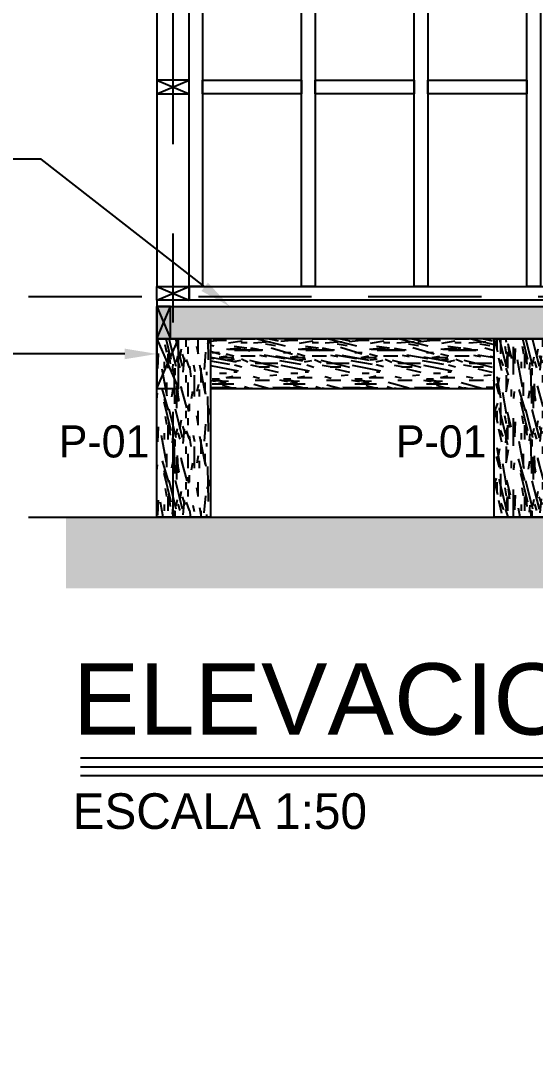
# Model space of a CAD drawing. Header units: millimetres. Extents: x 19438 to 19711, y 4351 to 4752.
# Drawn here: x 19477.051 to 19478.492, y 4515.826 to 4518.756 of the extents above; entities that cross this region are included whole.
import ezdxf
from ezdxf import colors
from ezdxf.entities.mleader import LeaderData, LeaderLine
from ezdxf.enums import TextEntityAlignment as Align
from ezdxf.math import Vec2, Vec3

# ---------------------------------------------------------------- set-up
doc = ezdxf.new("R2010")
doc.units = ezdxf.units.MM
doc.set_wipeout_variables(frame=1)
doc.linetypes.add('CENTER', pattern=[2, 1.25, -0.25, 0.25, -0.25])
doc.linetypes.add('HIDDEN2', pattern=[4.762499999999999, 3.175, -1.5875])
for name, color, linetype in [('0 @ 0.5', 7, 'Continuous'), ('cotas', 1, 'Continuous'), ('cotas @ 500', 1, 'Continuous'), ('EJES', 2, 'CENTER'), ('NIVELES', 2, 'Continuous'), ('PANELES PARED', 2, 'Continuous'), ('PILOTES', 2, 'Continuous'), ('PROYECCION PANEL', 6, 'Continuous'), ('TEXTO @ 0.5', 2, 'Continuous'), ('TEXTOS TITULOS @ 0.5', 3, 'Continuous'), ('VIGAS DE PISO', 2, 'Continuous')]:
    doc.layers.add(name, color=color, linetype=linetype)
doc.styles.add('century gothic', font='GOTHIC.TTF')
doc.styles.add('COTAS SMC', font='GOTHIC.TTF')
doc.styles.add('NOTAS', font='GOTHIC.TTF')
doc.styles.add('SMCtitulos', font='sanss___.ttf')
doc.dimstyles.new('ANOTATIVE 100 SMCONSTRUCCIONES', dxfattribs={"dimscale": 0, "dimtxt": 0.18, "dimasz": 0.15, "dimexe": 0.18, "dimexo": 0.09, "dimgap": 0.1, "dimtad": 1, "dimzin": 0, "dimdsep": 46, "dimtxsty": 'century gothic', "dimblk1": 'FLECHA1', "dimblk2": 'FLECHA1', "dimsah": 1, "dimcen": 0.18, "dimdle": 0.075, "dimclrd": 1, "dimclre": 1, "dimclrt": 2, "dimaunit": 1, "dimadec": 0, "dimazin": 0, "dimtfac": 0.7499999999999999, "dimtix": 1, "dimtmove": 2, "dimatfit": 3, "dimfxl": 0.09, "dimtvp": 1.5, "dimtfill": 1, "dimtolj": 1, "dimtzin": 0, "dimarcsym": 0})
doc.dimstyles.new('PIES SMCONSTRUCCIONES', dxfattribs={"dimscale": 0, "dimtxt": 0.18, "dimasz": 0.2, "dimexe": 0.18, "dimexo": 0, "dimgap": 0.1, "dimtad": 1, "dimdec": 0, "dimlfac": 39.3700787, "dimzin": 0, "dimdsep": 46, "dimlunit": 4, "dimtxsty": 'COTAS SMC', "dimblk1": 'FLECHA1', "dimblk2": 'FLECHA1', "dimsah": 1, "dimcen": 0.2, "dimdle": 0.075, "dimclrd": 1, "dimclre": 1, "dimclrt": 2, "dimaunit": 1, "dimadec": 0, "dimazin": 0, "dimtfac": 0.75, "dimtdec": 0, "dimtix": 1, "dimtmove": 2, "dimatfit": 3, "dimfxl": 0.09, "dimtvp": 1.5, "dimtfill": 1, "dimtolj": 1, "dimtzin": 0, "dimarcsym": 0})
pattern_1 = [(0, (10.6266600137098, 0.156), (0, 0.2), [0.04000000000000001, -0.16]), (8.9726, (10.6286600137098, 0.048), (1.200000005876015, 0.1999995251177433), [0.0384708, -3.8086058]), (5.710499999999999, (10.6266600137098, 0.06), (1.800000034755268, 0.1999971014400811), [0.0401996, -1.9697752]), (344.5779, (10.6266600137098, 0.12), (2.199999903889306, -0.599997467763363), [0.06016640000000001, -5.9564754]), (353.6599, (10.6306600137098, 0.186), (0.2000000632075727, 4.085989627061748e-07), [0.0362216, -1.7748552]), (345.0686, (10.6366600137098, 0.072), (0.7999999983166444, -0.1999996738791564), [0.0310484, -3.0737864]), (348.6901, (10.5666600137098, 0.188), (0.2000000583016778, 7.413252083865452e-08), [0.0815844, -0.9382194]), (5.710499999999999, (10.6286600137098, 0.03), (1.800000034755268, 0.1999971014400811), [0.0200998, -1.989875]), (0, (10.6266600137098, 0.114), (0, 0.2), [0.02, -0.18]), (0, (10.5866600137098, 0.138), (0, 0.2), [0.06, -0.14]), (11.3099, (10.6266600137098, 0.168), (0.7999999543300329, 0.1999994872092054), [0.020396, -0.9994078000000001]), (2.726300000000001, (10.6066600137098, 0.094), (4.000000058994694, 0.1999992035454403), [0.0420476, -4.162711600000001]), (352.4054, (10.6166600137098, 0.08800000000000001), (1.599999971597214, -0.1999987367102976), [0.0302654, -2.9962834]), (0, (10.6066600137098, 0.012), (0, 0.2), [0.04000000000000001, -0.16]), (358.8309, (10.5866600137098, 0.002), (0.2000000366479377, 1.536034513610618e-07), [0.09802040000000001, -9.70402]), (0, (10.5866600137098, 0.152), (0, 0.2), [0.02, -0.18]), (0, (10.6066600137098, 0.168), (0, 0.2), [0.02, -0.18]), (0, (10.5166600137098, 0.186), (0, 0.2), [0.03, -0.17]), (350.5377, (10.5706600137098, 0.196), (0.2000000154436844, 7.752063945765109e-08), [0.0608276, -1.1557248]), (0, (10.5066600137098, 0.196), (0, 0.2), [0.04000000000000001, -0.16]), (0, (10.4846600137098, 0.016), (0, 0.2), [0.022, -0.178]), (0, (10.5866600137098, 0.026), (0, 0.2), [0.02, -0.18]), (0, (10.4846600137098, 0.032), (0, 0.2), [0.042, -0.158]), (5.4403, (10.5866600137098, 0.044), (1.999999940230268, 0.1999989567139906), [0.04218999999999999, -4.176814399999999]), (0, (10.5886600137098, 0.06), (0, 0.2), [0.03800000000000001, -0.162]), (0, (10.4846600137098, 0.064), (0, 0.2), [0.022, -0.178]), (358.8309, (10.5086600137098, 0.096), (0.2000000366479377, 1.536034513610618e-07), [0.09802040000000001, -9.70402]), (0, (10.5266600137098, 0.114), (0, 0.2), [0.02, -0.18]), (0, (10.5066600137098, 0.12), (0, 0.2), [0.02, -0.18]), (0, (10.5866600137098, 0.12), (0, 0.2), [0.04000000000000001, -0.16]), (0, (10.5466600137098, 0.124), (0, 0.2), [0.02, -0.18]), (0, (10.5066600137098, 0.148), (0, 0.2), [0.04000000000000001, -0.16]), (19.6538, (10.5606600137098, 0.064), (2.200000050424423, 0.7999989149399482), [0.0297322, -2.9434812]), (11.3099, (10.5266600137098, 0.12), (0.7999999543300329, 0.1999994872092054), [0.020396, -0.9994078000000001]), (11.3099, (10.6066600137098, 0.11), (0.7999999543300329, 0.1999994872092054), [0.020396, -0.9994078000000001]), (5.710499999999999, (10.5466600137098, 0.186), (1.800000034755268, 0.1999971014400811), [0.0200998, -1.989875]), (349.6952, (10.4846600137098, 0.2), (1.19999999539557, -0.1999989393302705), [0.0223606, -2.213707]), (348.6901, (10.5066600137098, 0.016), (0.2000000583016778, 7.413252083865452e-08), [0.020396, -0.9994078000000001]), (90, (10.5266600137098, 0.012), (-0.2, 1.224646799147353e-17), [0, -0.2]), (346.6076, (10.4846600137098, 0.124), (3.400000044993809, -0.7999939065965311), [0.04317399999999998, -4.274230799999999]), (11.3099, (10.6066600137098, 0.152), (0.7999999543300329, 0.1999994872092054), [0.020396, -0.9994078000000001]), (10.3048, (10.6066600137098, 0.026), (0.9999999576061548, 0.1999992088681574), [0.0223606, -2.213707]), (348.6901, (10.5466600137098, 0.114), (0.2000000583016778, 7.413252083865452e-08), [0.020396, -0.9994078000000001]), (348.6901, (10.5666600137098, 0.124), (0.2000000583016778, 7.413252083865452e-08), [0.020396, -0.9994078000000001]), (341.5651, (10.4846600137098, 0.104), (0.1999999582471591, 2.336696655391713e-07), [0.02529820000000001, -0.6071572000000001]), (345.9638, (10.5066600137098, 0.172), (0.1999999211458298, 2.48745877401424e-07), [0.0824622, -0.7421588000000001]), (343.3008, (10.5466600137098, 0.186), (1.399999991533441, -0.3999987464096421), [0.06264180000000001, -2.025419]), (0, (10.5466600137098, 0.196), (0, 0.2), [0.024, -0.176]), (345.9638, (10.5266600137098, 0.032), (0.1999999211458298, 2.48745877401424e-07), [0.0824622, -0.7421588000000001]), (345.9638, (10.5066600137098, 0.04600000000000001), (0.1999999211458298, 2.48745877401424e-07), [0.0824622, -0.7421588000000001]), (345.9638, (10.5066600137098, 0.064), (0.1999999211458298, 2.48745877401424e-07), [0.0824622, -0.7421588000000001]), (349.6952, (10.4846600137098, 0.152), (1.19999999539557, -0.1999989393302705), [0.0223606, -2.213707]), (345.9638, (10.5466600137098, 0.148), (0.1999999211458298, 2.48745877401424e-07), [0.041231, -0.78339]), (349.6952, (10.4846600137098, 0.08800000000000001), (1.19999999539557, -0.1999989393302705), [0.0223606, -2.213707]), (357.6141, (10.5886600137098, 0.074), (0.1999999891848493, 2.452822411999623e-07), [0.04804159999999999, -4.756122999999999]), (349.6952, (10.5666600137098, 0.11), (1.19999999539557, -0.1999989393302705), [0.0223606, -2.213707]), (12.5288, (10.5886600137098, 0.106), (0.8000000956949306, 0.1999998607468065), [0.018439, -1.8254698]), (349.5626, (10.4846600137098, 0.07800000000000001), (2.199999936494009, -0.3999970687046518), [0.07727880000000001, -7.650591]), (351.8699, (10.5606600137098, 0.064), (0.1999998921841651, -4.835099234323792e-08), [0.0282842, -1.3859292]), (4.7636, (10.5066600137098, 0.084), (2.199999989954753, 0.1999982899233011), [0.04816639999999999, -2.360152399999999]), (0, (10.5546600137098, 0.08800000000000001), (0, 0.2), [0.062, -0.138]), (344.7449, (10.4846600137098, 0.178), (0.7999999424282382, -0.1999996642887572), [0.0228036, -2.257547199999999]), (350.5377, (10.5266600137098, 0.012), (0.2000000154436844, 7.752063945765109e-08), [0.0608276, -1.1557248]), (340.0169, (10.4846600137098, 0.05400000000000001), (0.599999976080897, -0.199999864879762), [0.0234094, -2.3175304]), (0, (10.6466600137098, 0.172), (0, 0.2), [0.01, -0.19]), (0, (10.6466600137098, 0.084), (0, 0.2), [0.02, -0.18]), (11.3099, (10.6466600137098, 0.012), (0.7999999543300329, 0.1999994872092054), [0.020396, -0.9994078000000001]), (0, (10.6486600137098, 0.032), (0, 0.2), [0.036, -0.164]), (343.3008, (10.6466600137098, 0.138), (1.399999991533441, -0.3999987464096421), [0.0208806, -2.0671802]), (348.0207, (10.6486600137098, 0.096), (3.79999992225112, -0.8002195416063549), [0.0368014, -6.7101288]), (90, (10.6466600137098, 0.012), (-0.2, 1.224646799147353e-17), [0, -0.2]), (0, (10.6666600137098, 0.016), (0, 0.2), [0.018, -0.182]), (0, (10.6666600137098, 0.05400000000000001), (0, 0.2), [0.018, -0.182]), (0, (10.6666600137098, 0.064), (0, 0.2), [0.018, -0.182]), (336.0376, (10.6666600137098, 0.132), (1.40000000548613, -0.5999973303432905), [0.0196978, -1.9500724]), (348.5163, (10.6666600137098, 0.156), (0.9999999967737594, -0.2000310941213914), [0.0183676, -13.043105]), (341.5651, (10.6666600137098, 0.084), (0.1999999582471591, 2.336696655391713e-07), [0.0189736, -0.6134816000000001]), (347.4712, (10.6666600137098, 0.182), (1.000000064081819, -0.1999999206089786), [0.01843899999999999, -1.8254698])]

# ---------------------------------------------------------------- blocks, each defined once
blk = doc.blocks.new('FLECHA1')
at = {"color": 4}
blk.add_line((-0.2461764230280465, -0.2480808452037593), (0.2480808452037602, 0.25), dxfattribs=at)
at = {"color": 1}
blk.add_line((-1, 0), (0.4961616904075186, 0), dxfattribs=at)
blk = doc.blocks.new('*D405')
at = {"layer": 'cotas', "color": 1, "lineweight": -2, "transparency": 16777216}
for p, q in [((19614.32603827352, 4625.844823780141), (19614.32603827352, 4700.844823780141)), ((19570.98360808013, 4550.844823780141), (19524.32603827352, 4550.844823780141)), ((19614.32603827352, 4548.429823780133), (19614.32603827352, 4550.844823780141)), ((19570.53385970888, 4548.429823780133), (19524.32603827352, 4548.429823780133)), ((19614.32603827352, 4473.429823780133), (19614.32603827352, 4398.429823780133))]:
    blk.add_line(p, q, dxfattribs=at)
at = {"layer": 'Defpoints', "color": 0, "transparency": 16777216}
for p in [(19614.32603827352, 4550.844823780141), (19615.98360808013, 4550.844823780141), (19615.53385970888, 4548.429823780133)]:
    blk.add_point(p, dxfattribs=at)
at = {"layer": 'cotas', "color": 1, "lineweight": -2, "transparency": 16777216, "xscale": 75, "yscale": 75, "zscale": 75}
for p, rotation in [((19614.32603827352, 4550.844823780141), 270), ((19614.32603827352, 4548.429823780133), 90)]:
    blk.add_blockref('FLECHA1', p, dxfattribs=dict(at, rotation=rotation))
at = {"layer": 'cotas', "color": 2, "transparency": 16777216, "insert": (19517.33759503763, 4549.637323780141), "char_height": 90, "attachment_point": 5, "rotation": 90, "style": 'century gothic', "bg_fill": 3, "box_fill_scale": 1.1, "bg_fill_color": 256, "bg_fill_true_color": 13158600, "bg_fill_transparency": 0}
blk.add_mtext('\\A1;2.42', dxfattribs=at)
blk = doc.blocks.new('*D460')
at = {"layer": 'cotas', "color": 1, "lineweight": -2, "transparency": 16777216}
for p, q in [((19620.01280604143, 4651.753346359425), (19620.01280604143, 4751.753346359425)), ((19620.41684630451, 4551.753346359425), (19530.01280604143, 4551.753346359425)), ((19620.01280604143, 4550.533346359425), (19620.01280604143, 4551.753346359425)), ((19620.41684630451, 4550.533346359425), (19530.01280604143, 4550.533346359425)), ((19620.01280604143, 4450.533346359425), (19620.01280604143, 4350.533346359425))]:
    blk.add_line(p, q, dxfattribs=at)
at = {"layer": 'Defpoints', "color": 0, "transparency": 16777216}
for p in [(19620.01280604143, 4551.753346359425), (19620.41684630451, 4551.753346359425), (19620.41684630451, 4550.533346359425)]:
    blk.add_point(p, dxfattribs=at)
at = {"layer": 'cotas', "color": 1, "lineweight": -2, "transparency": 16777216, "xscale": 100, "yscale": 100, "zscale": 100}
for p, rotation in [((19620.01280604143, 4551.753346359425), 270), ((19620.01280604143, 4550.533346359425), 90)]:
    blk.add_blockref('FLECHA1', p, dxfattribs=dict(at, rotation=rotation))
at = {"layer": 'cotas', "color": 2, "transparency": 16777216, "insert": (19523.88092296869, 4551.143346359429), "char_height": 90, "attachment_point": 5, "rotation": 90, "style": 'COTAS SMC', "bg_fill": 3, "box_fill_scale": 1.1, "bg_fill_color": 256, "bg_fill_true_color": 13158600, "bg_fill_transparency": 0}
blk.add_mtext("\\A1;4'", dxfattribs=at)
blk = doc.blocks.new('P01')
h = blk.add_hatch()
h.set_pattern_fill('MADERA_03', color=250, scale=0.2, angle=90, pattern_type=2)
h.set_pattern_definition([(90, (-0.156, 0.142), (-0.2, 1.224646799147353e-17), [0.04000000000000001, -0.16]), (98.9726, (-0.04799999999999999, 0.144), (-0.1999995251177432, 1.200000005876015), [0.0384708, -3.8086058]), (95.7105, (-0.05999999999999999, 0.142), (-0.199997101440081, 1.800000034755268), [0.0401996, -1.9697752]), (74.5779, (-0.12, 0.142), (0.5999974677633632, 2.199999903889306), [0.06016640000000001, -5.9564754]), (83.6599, (-0.186, 0.146), (-4.085989626939283e-07, 0.2000000632075727), [0.0362216, -1.7748552]), (75.06859999999999, (-0.07199999999999998, 0.152), (0.1999996738791565, 0.7999999983166444), [0.0310484, -3.0737864]), (78.6901, (-0.188, 0.08200000000000002), (-7.413252082640805e-08, 0.2000000583016778), [0.0815844, -0.9382194]), (95.7105, (-0.02999999999999999, 0.144), (-0.199997101440081, 1.800000034755268), [0.0200998, -1.989875]), (90, (-0.114, 0.142), (-0.2, 1.224646799147353e-17), [0.02, -0.18]), (90, (-0.138, 0.102), (-0.2, 1.224646799147353e-17), [0.06, -0.14]), (101.3099, (-0.168, 0.142), (-0.1999994872092053, 0.7999999543300329), [0.020396, -0.9994078000000001]), (92.72629999999998, (-0.09399999999999999, 0.122), (-0.19999920354544, 4.000000058994694), [0.0420476, -4.162711600000001]), (82.4054, (-0.088, 0.132), (0.1999987367102977, 1.599999971597214), [0.0302654, -2.9962834]), (90, (-0.01199999999999999, 0.122), (-0.2, 1.224646799147353e-17), [0.04000000000000001, -0.16]), (88.8309, (-0.001999999999999994, 0.102), (-1.536034513488153e-07, 0.2000000366479377), [0.09802040000000001, -9.70402]), (90, (-0.152, 0.102), (-0.2, 1.224646799147353e-17), [0.02, -0.18]), (90, (-0.168, 0.122), (-0.2, 1.224646799147353e-17), [0.02, -0.18]), (90, (-0.186, 0.03200000000000001), (-0.2, 1.224646799147353e-17), [0.03, -0.17]), (80.5377, (-0.196, 0.08600000000000002), (-7.752063944540462e-08, 0.2000000154436844), [0.06082760000000001, -1.1557248]), (90, (-0.196, 0.02200000000000001), (-0.2, 1.224646799147353e-17), [0.04000000000000001, -0.16]), (90, (-0.016, 9.797174393178825e-19), (-0.2, 1.224646799147353e-17), [0.022, -0.178]), (90, (-0.026, 0.102), (-0.2, 1.224646799147353e-17), [0.02, -0.18]), (90, (-0.032, 1.959434878635765e-18), (-0.2, 1.224646799147353e-17), [0.042, -0.158]), (95.44029999999997, (-0.044, 0.102), (-0.1999989567139905, 1.999999940230268), [0.04219000000000001, -4.1768144]), (90, (-0.05999999999999999, 0.104), (-0.2, 1.224646799147353e-17), [0.03800000000000001, -0.162]), (90, (-0.064, 3.91886975727153e-18), (-0.2, 1.224646799147353e-17), [0.022, -0.178]), (88.8309, (-0.096, 0.02400000000000001), (-1.536034513488153e-07, 0.2000000366479377), [0.09802040000000001, -9.70402]), (90, (-0.114, 0.04200000000000001), (-0.2, 1.224646799147353e-17), [0.02, -0.18]), (90, (-0.12, 0.02200000000000001), (-0.2, 1.224646799147353e-17), [0.02, -0.18]), (90, (-0.12, 0.102), (-0.2, 1.224646799147353e-17), [0.04000000000000001, -0.16]), (90, (-0.124, 0.06200000000000001), (-0.2, 1.224646799147353e-17), [0.02, -0.18]), (90, (-0.148, 0.02200000000000001), (-0.2, 1.224646799147353e-17), [0.04000000000000001, -0.16]), (109.6538, (-0.064, 0.07600000000000001), (-0.7999989149399481, 2.200000050424423), [0.0297322, -2.9434812]), (101.3099, (-0.12, 0.04200000000000001), (-0.1999994872092053, 0.7999999543300329), [0.020396, -0.9994078000000001]), (101.3099, (-0.11, 0.122), (-0.1999994872092053, 0.7999999543300329), [0.020396, -0.9994078000000001]), (95.7105, (-0.186, 0.06200000000000001), (-0.199997101440081, 1.800000034755268), [0.0200998, -1.989875]), (79.6952, (-0.2, 1.224646799147353e-17), (0.1999989393302706, 1.19999999539557), [0.0223606, -2.213707]), (78.6901, (-0.016, 0.022), (-7.413252082640805e-08, 0.2000000583016778), [0.020396, -0.9994078000000001]), (180, (-0.012, 0.042), (-2.449293598294707e-17, -0.2), [0, -0.2]), (76.60759999999999, (-0.124, 7.59281015471359e-18), (0.7999939065965314, 3.400000044993809), [0.043174, -4.274230800000001]), (101.3099, (-0.152, 0.122), (-0.1999994872092053, 0.7999999543300329), [0.020396, -0.9994078000000001]), (100.3048, (-0.026, 0.122), (-0.1999992088681573, 0.9999999576061548), [0.0223606, -2.213707]), (78.6901, (-0.114, 0.06200000000000001), (-7.413252082640805e-08, 0.2000000583016778), [0.020396, -0.9994078000000001]), (78.6901, (-0.124, 0.08200000000000002), (-7.413252082640805e-08, 0.2000000583016778), [0.020396, -0.9994078000000001]), (71.5651, (-0.104, 6.368163355566237e-18), (-2.336696655269248e-07, 0.1999999582471591), [0.0252982, -0.6071572]), (75.96379999999999, (-0.172, 0.02200000000000001), (-2.487458773891775e-07, 0.1999999211458298), [0.0824622, -0.7421588000000001]), (73.3008, (-0.186, 0.06200000000000001), (0.3999987464096422, 1.399999991533441), [0.06264180000000001, -2.025419]), (90, (-0.196, 0.06200000000000001), (-0.2, 1.224646799147353e-17), [0.024, -0.176]), (75.96379999999999, (-0.032, 0.042), (-2.487458773891775e-07, 0.1999999211458298), [0.0824622, -0.7421588000000001]), (75.96379999999999, (-0.04600000000000001, 0.02200000000000001), (-2.487458773891775e-07, 0.1999999211458298), [0.0824622, -0.7421588000000001]), (75.96379999999999, (-0.064, 0.02200000000000001), (-2.487458773891775e-07, 0.1999999211458298), [0.0824622, -0.7421588000000001]), (79.6952, (-0.152, 9.307315673519885e-18), (0.1999989393302706, 1.19999999539557), [0.0223606, -2.213707]), (75.96379999999999, (-0.148, 0.06200000000000001), (-2.487458773891775e-07, 0.1999999211458298), [0.041231, -0.78339]), (79.6952, (-0.08800000000000001, 5.388445916248355e-18), (0.1999989393302706, 1.19999999539557), [0.0223606, -2.213707]), (87.6141, (-0.074, 0.104), (-2.452822411877158e-07, 0.1999999891848493), [0.0480416, -4.756123]), (79.6952, (-0.11, 0.082), (0.1999989393302706, 1.19999999539557), [0.0223606, -2.213707]), (102.5288, (-0.106, 0.104), (-0.1999998607468065, 0.8000000956949306), [0.018439, -1.8254698]), (79.5626, (-0.07800000000000001, 4.776122516674678e-18), (0.3999970687046519, 2.199999936494009), [0.07727880000000001, -7.650591]), (81.86989999999999, (-0.064, 0.07600000000000001), (4.835099235548439e-08, 0.1999998921841651), [0.0282842, -1.3859292]), (94.76359999999998, (-0.084, 0.02200000000000001), (-0.1999982899233009, 2.199999989954753), [0.04816640000000001, -2.3601524]), (90, (-0.08800000000000001, 0.06999999999999999), (-0.2, 1.224646799147353e-17), [0.062, -0.138]), (74.7449, (-0.178, 1.089935651241144e-17), (0.1999996642887572, 0.7999999424282382), [0.0228036, -2.2575472]), (80.5377, (-0.012, 0.042), (-7.752063944540462e-08, 0.2000000154436844), [0.06082760000000001, -1.1557248]), (70.0169, (-0.05400000000000001, 3.306546357697854e-18), (0.199999864879762, 0.599999976080897), [0.0234094, -2.3175304]), (90, (-0.172, 0.162), (-0.2, 1.224646799147353e-17), [0.01, -0.19]), (90, (-0.08399999999999999, 0.162), (-0.2, 1.224646799147353e-17), [0.02, -0.18]), (101.3099, (-0.01199999999999999, 0.162), (-0.1999994872092053, 0.7999999543300329), [0.020396, -0.9994078000000001]), (90, (-0.03199999999999999, 0.164), (-0.2, 1.224646799147353e-17), [0.036, -0.164]), (73.3008, (-0.138, 0.162), (0.3999987464096422, 1.399999991533441), [0.0208806, -2.0671802]), (78.0207, (-0.09599999999999999, 0.164), (0.8002195416063551, 3.79999992225112), [0.0368014, -6.7101288]), (180, (-0.01199999999999999, 0.162), (-2.449293598294707e-17, -0.2), [0, -0.2]), (90, (-0.01599999999999999, 0.182), (-0.2, 1.224646799147353e-17), [0.018, -0.182]), (90, (-0.05399999999999999, 0.182), (-0.2, 1.224646799147353e-17), [0.018, -0.182]), (90, (-0.06399999999999999, 0.182), (-0.2, 1.224646799147353e-17), [0.018, -0.182]), (66.03760000000001, (-0.132, 0.182), (0.5999973303432906, 1.40000000548613), [0.0196978, -1.9500724]), (78.5163, (-0.156, 0.182), (0.2000310941213914, 0.9999999967737594), [0.0183676, -13.043105]), (71.5651, (-0.08399999999999999, 0.182), (-2.336696655269248e-07, 0.1999999582471591), [0.0189736, -0.6134816]), (77.47120000000001, (-0.182, 0.182), (0.1999999206089787, 1.000000064081819), [0.018439, -1.8254698])])
h.paths.add_polyline_path([(19444.00301116678, 4504.126282387035), (19444.15301116678, 4504.126282387035), (19444.15301116678, 4504.626282387035), (19444.00301116678, 4504.626282387035)])
blk.add_lwpolyline([(19444.00301116678, 4504.126282387035), (19444.15301116678, 4504.126282387035), (19444.15301116678, 4504.626282387035), (19444.00301116678, 4504.626282387035)], close=True)
blk = doc.blocks.new('*U13')
at = {"color": 2}
blk.add_line((5.143050385925108e-05, 0.05199075231136163), (4.761135562786087, 0.05199075231136163), dxfattribs=at)
at = {"color": 250}
blk.add_line((5.143050385925108e-05, -8.048482264655377e-06), (4.761135562786087, -8.048482264655377e-06), dxfattribs=at)
at = {"color": 7}
blk.add_line((5.143050385925108e-05, -0.0469397829081899), (4.761135562786087, -0.0469397829081899), dxfattribs=at)
at = {"color": 0, "linetype": 'ByBlock', "lineweight": -2, "style": 'NOTAS'}
for tag, p in [('1TITLE', (0.02698764862498138, 1.014167316457588)), ('2TITLE', (-0.04307518448852932, 0.1812085645030166))]:
    blk.add_attdef(tag, p, '', height=0.2999999999997272, dxfattribs=at)
blk.add_attdef('SCALE', text='', height=0.1799999999998363, dxfattribs=at).set_placement((-0.04307518448852932, -0.1475108890086503), align=Align.TOP_LEFT)
blk = doc.blocks.new('PP3')
at = {"layer": 'PANELES PARED'}
for points in [[(19433.35876663518, 4513.131250369208), (19433.35876663518, 4513.093250369207), (19436.24276663511, 4513.093250369207), (19436.24276663511, 4513.131250369208)], [(19433.39676663518, 4513.093250369207), (19433.35876663518, 4513.093250369207), (19433.35876663518, 4510.769250369207), (19433.39676663518, 4510.769250369207)], [(19433.7509001561, 4513.093250369207), (19433.7129001561, 4513.093250369207), (19433.7129001561, 4510.769250369207), (19433.7509001561, 4510.769250369207)], [(19434.10512015611, 4513.093250369207), (19434.06712015611, 4513.093250369207), (19434.06712015611, 4510.769250369207), (19434.10512015611, 4510.769250369207)], [(19434.45934015611, 4513.093250369207), (19434.42134015611, 4513.093250369207), (19434.42134015611, 4510.769250369207), (19434.45934015611, 4510.769250369207)], [(19434.8135601561, 4513.093250369207), (19434.7755601561, 4513.093250369207), (19434.7755601561, 4510.769250369207), (19434.8135601561, 4510.769250369207)], [(19435.1677801561, 4513.093250369207), (19435.1297801561, 4513.093250369207), (19435.1297801561, 4510.769250369207), (19435.1677801561, 4510.769250369207)], [(19435.1677801561, 4513.093250369207), (19435.2577801561, 4513.093250369207), (19435.2577801561, 4510.769250369207), (19435.1677801561, 4510.769250369207)], [(19435.2957801561, 4513.093250369207), (19435.2577801561, 4513.093250369207), (19435.2577801561, 4510.769250369207), (19435.2957801561, 4510.769250369207)], [(19435.61143330178, 4513.093250369207), (19435.57343330178, 4513.093250369207), (19435.57343330178, 4510.769250369207), (19435.61143330178, 4510.769250369207)], [(19435.92709996844, 4513.093250369207), (19435.88909996844, 4513.093250369207), (19435.88909996844, 4510.769250369207), (19435.92709996844, 4510.769250369207)], [(19436.24276663511, 4513.093250369207), (19436.20476663511, 4513.093250369207), (19436.20476663511, 4510.769250369207), (19436.24276663511, 4510.769250369207)], [(19433.39668015611, 4512.528550369206), (19433.39668015611, 4512.490550369205), (19433.7129001561, 4512.490550369205), (19433.7129001561, 4512.528550369206)], [(19433.75090015611, 4512.528550369206), (19433.75090015611, 4512.490550369205), (19434.06712015611, 4512.490550369205), (19434.06712015611, 4512.528550369206)], [(19434.10512015611, 4512.528550369206), (19434.10512015611, 4512.490550369205), (19434.42134015611, 4512.490550369205), (19434.42134015611, 4512.528550369206)], [(19434.4593401561, 4512.528550369206), (19434.4593401561, 4512.490550369205), (19434.7755601561, 4512.490550369205), (19434.7755601561, 4512.528550369206)], [(19434.8135601561, 4512.528550369206), (19434.8135601561, 4512.490550369205), (19435.1297801561, 4512.490550369205), (19435.1297801561, 4512.528550369206)], [(19435.29576663511, 4512.528550369206), (19435.29576663511, 4512.490550369205), (19435.57343330178, 4512.490550369205), (19435.57343330178, 4512.528550369206)], [(19435.61143330178, 4512.528550369206), (19435.61143330178, 4512.490550369205), (19435.88909996844, 4512.490550369205), (19435.88909996844, 4512.528550369206)], [(19435.92709996844, 4512.528550369206), (19435.92709996844, 4512.490550369205), (19436.20476663511, 4512.490550369205), (19436.20476663511, 4512.528550369206)], [(19433.39668015611, 4511.925850369206), (19433.39668015611, 4511.887850369206), (19433.7129001561, 4511.887850369206), (19433.7129001561, 4511.925850369206)], [(19433.75090015611, 4511.925850369206), (19433.75090015611, 4511.887850369206), (19434.06712015611, 4511.887850369206), (19434.06712015611, 4511.925850369206)], [(19434.10512015611, 4511.925850369206), (19434.10512015611, 4511.887850369206), (19434.42134015611, 4511.887850369206), (19434.42134015611, 4511.925850369206)], [(19434.4593401561, 4511.925850369206), (19434.4593401561, 4511.887850369206), (19434.7755601561, 4511.887850369206), (19434.7755601561, 4511.925850369206)], [(19434.8135601561, 4511.925850369206), (19434.8135601561, 4511.887850369206), (19435.1297801561, 4511.887850369206), (19435.1297801561, 4511.925850369206)], [(19435.29576663511, 4511.925850369206), (19435.29576663511, 4511.887850369206), (19435.57343330178, 4511.887850369206), (19435.57343330178, 4511.925850369206)], [(19435.61143330178, 4511.925850369206), (19435.61143330178, 4511.887850369206), (19435.88909996844, 4511.887850369206), (19435.88909996844, 4511.925850369206)], [(19435.92709996844, 4511.925850369206), (19435.92709996844, 4511.887850369206), (19436.20476663511, 4511.887850369206), (19436.20476663511, 4511.925850369206)], [(19433.39668015611, 4511.347550369207), (19433.39668015611, 4511.309550369207), (19433.7129001561, 4511.309550369207), (19433.7129001561, 4511.347550369207)], [(19433.75090015611, 4511.347550369207), (19433.75090015611, 4511.309550369207), (19434.06712015611, 4511.309550369207), (19434.06712015611, 4511.347550369207)], [(19434.10512015611, 4511.347550369207), (19434.10512015611, 4511.309550369207), (19434.42134015611, 4511.309550369207), (19434.42134015611, 4511.347550369207)], [(19434.4593401561, 4511.347550369207), (19434.4593401561, 4511.309550369207), (19434.7755601561, 4511.309550369207), (19434.7755601561, 4511.347550369207)], [(19434.8135601561, 4511.347550369207), (19434.8135601561, 4511.309550369207), (19435.1297801561, 4511.309550369207), (19435.1297801561, 4511.347550369207)], [(19435.29576663511, 4511.347550369207), (19435.29576663511, 4511.309550369207), (19435.57343330178, 4511.309550369207), (19435.57343330178, 4511.347550369207)], [(19435.61143330178, 4511.347550369207), (19435.61143330178, 4511.309550369207), (19435.88909996844, 4511.309550369207), (19435.88909996844, 4511.347550369207)], [(19435.92709996844, 4511.347550369207), (19435.92709996844, 4511.309550369207), (19436.20476663511, 4511.309550369207), (19436.20476663511, 4511.347550369207)], [(19433.35876663518, 4510.769250369207), (19433.35876663518, 4510.731250369206), (19436.24276663511, 4510.731250369206), (19436.24276663511, 4510.769250369207)]]:
    blk.add_lwpolyline(points, close=True, dxfattribs=at)
blk = doc.blocks.new('*U570')
at = {"layer": 'cotas @ 500'}
dim = blk.add_linear_dim(base=(19614.32603827352, 4550.844823780141), p1=(19615.53385970888, 4548.429823780133), p2=(19615.98360808013, 4550.844823780141), angle=90, dimstyle='ANOTATIVE 100 SMCONSTRUCCIONES', override={"dimscale": 500, "dimtix": 1, "dimtofl": 1, "dimtmove": 1, "dimatfit": 1}, dxfattribs=at)
dim.commit()
dim.dimension.update_dxf_attribs({"geometry": '*D405', "text_midpoint": (19517.33759503763, 4549.637323780141)})
blk = doc.blocks.new('*U572')
at = {"layer": 'cotas @ 500'}
dim = blk.add_linear_dim(base=(19620.01280604143, 4551.753346359425), p1=(19620.41684630451, 4550.533346359425), p2=(19620.41684630451, 4551.753346359425), angle=90, dimstyle='PIES SMCONSTRUCCIONES', override={"dimscale": 500, "dimtix": 1, "dimtofl": 1, "dimtmove": 2, "dimatfit": 3}, dxfattribs=at)
dim.commit()
dim.dimension.update_dxf_attribs({"geometry": '*D460', "text_midpoint": (19523.88092296869, 4551.143346359429)})

msp = doc.modelspace()

# ---------------------------------------------------------------- block references
at = {"layer": 'cotas'}
msp.add_blockref('*U570', (0, 0), dxfattribs=at)

# ---------------------------------------------------------------- next in the draw order: block references
msp.add_blockref('*U572', (0, 0), dxfattribs=at)

# ---------------------------------------------------------------- next in the draw order: hatches: boundary and pattern name
h = msp.add_hatch()
h.set_pattern_fill('EARTH', color=8, scale=0.01, angle=45)
h.set_pattern_definition([(45, (33.39894976553842, 13.23870690865078), (6.938893903907228e-18, 0.08980256121069152), [0.0635, -0.0635]), (45, (33.38211178531142, 13.25554488887779), (6.938893903907228e-18, 0.08980256121069152), [0.0635, -0.0635]), (45, (33.36527380508441, 13.27238286910479), (6.938893903907228e-18, 0.08980256121069152), [0.0635, -0.0635]), (135, (33.36527380508441, 13.28360818925613), (-0.08980256121069152, 6.938893903907228e-18), [0.0635, -0.0635]), (135, (33.38211178531142, 13.30044616948313), (-0.08980256121069152, 6.938893903907228e-18), [0.0635, -0.0635]), (135, (33.39894976553842, 13.31728414971014), (-0.08980256121069152, 6.938893903907228e-18), [0.0635, -0.0635])])
h.paths.add_polyline_path([(19484.11536094129, 4517.164989295687), (19484.11536094129, 4517.364989295686), (19477.17696093232, 4517.364989295686), (19477.17696093232, 4517.164989295687)])

# ---------------------------------------------------------------- next in the draw order: linework, layer by layer
at = {"color": 5}
msp.add_line((19477.17696093232, 4517.364989295686), (19484.11536094129, 4517.364989295686), dxfattribs=at)
at = {"color": 1}
msp.add_lwpolyline([(19477.43196093232, 4517.972989295685), (19477.43196093232, 4517.954989295685), (19478.65196093232, 4517.954989295685), (19478.65196093232, 4517.972989295685)], close=True, dxfattribs=at)
at = {"layer": 'EJES', "color": 1}
msp.add_line((19477.47696093232, 4521.660155431114), (19477.47696093232, 4517.364989295686), dxfattribs=at)
at = {"layer": 'NIVELES', "color": 1, "linetype": 'HIDDEN2', "ltscale": 0.1}
for p, q in [((19477.07191086112, 4517.982989295685), (19485.22041101251, 4517.982989295685)), ((19477.07191086112, 4517.364989295685), (19485.22041101251, 4517.364989295685))]:
    msp.add_line(p, q, dxfattribs=at)
at = {"layer": 'PANELES PARED'}
for p, q in [((19477.43196107092, 4518.589289307953), (19477.52196107093, 4518.551289307952)), ((19477.43196107092, 4518.551289307953), (19477.52196107093, 4518.589289307953)), ((19477.43196093232, 4517.972989295685), (19477.5219609323, 4518.010989295689)), ((19477.43196093232, 4518.010989295695), (19477.5219609323, 4517.972989295688))]:
    msp.add_line(p, q, dxfattribs=at)
for points in [[(19477.43196093232, 4518.010989295695), (19477.52196093232, 4518.010989295695), (19477.52196093232, 4520.334989295691), (19477.43196093232, 4520.334989295691)], [(19477.43196107092, 4518.551289307953), (19477.52196107093, 4518.551289307953), (19477.52196107093, 4518.589289307953), (19477.43196107092, 4518.589289307953)], [(19477.43196093232, 4518.010989295695), (19477.5219609323, 4518.010989295695), (19477.5219609323, 4517.972989295685), (19477.43196093232, 4517.972989295685)]]:
    msp.add_lwpolyline(points, close=True, dxfattribs=at)
at = {"layer": 'PROYECCION PANEL', "linetype": 'HIDDEN2', "ltscale": 0.1}
msp.add_lwpolyline([(19477.52196093234, 4520.372989295695), (19480.40596093224, 4520.372989295695), (19480.40596093224, 4517.972989295685), (19477.52196093234, 4517.972989295685)], close=True, dxfattribs=at)
at = {"layer": 'VIGAS DE PISO'}
for p, q in [((19477.43196093232, 4517.954989295685), (19477.46996093232, 4517.864989295685)), ((19477.43196093232, 4517.864989295685), (19477.46996093232, 4517.954989295685)), ((19477.43196093232, 4517.864989295686), (19477.49196093232, 4517.724989295686)), ((19477.43196093232, 4517.724989295686), (19477.49196093232, 4517.864989295686))]:
    msp.add_line(p, q, dxfattribs=at)
for points in [[(19477.43196093232, 4517.954989295685), (19477.43196093232, 4517.864989295685), (19477.46996093232, 4517.864989295685), (19477.46996093232, 4517.954989295685)], [(19477.43196093232, 4517.724989295686), (19477.49196093232, 4517.724989295686), (19477.49196093232, 4517.864989295686), (19477.43196093232, 4517.864989295686)]]:
    msp.add_lwpolyline(points, close=True, dxfattribs=at)

# ---------------------------------------------------------------- next in the draw order: block references
at = {"xscale": -1}
msp.add_blockref('PP3', (38913.76472756742, 7.241738926481958), dxfattribs=at)
at = {"layer": 'PILOTES', "xscale": -1}
msp.add_blockref('P01', (38921.5849720991, 13.23870690865078), dxfattribs=at)
at = {"layer": 'TEXTOS TITULOS @ 0.5'}
ref = msp.add_blockref('*U13', (19477.21728007347, 4516.664458784534), dxfattribs=dict(at, xscale=0.5, yscale=0.5, zscale=0.5))
ref.add_attrib('2TITLE', 'ELEVACION EJE D', (19477.1957424813, 4516.755063066795), dxfattribs={"layer": '0', "color": 0, "linetype": 'ByBlock', "lineweight": -2, "height": 0.2, "style": 'SMCtitulos'})
ref.add_attrib('SCALE', 'ESCALA 1:50', dxfattribs={"layer": '0', "color": 0, "linetype": 'ByBlock', "lineweight": -2, "height": 0.1, "style": 'NOTAS'}).set_placement((19477.1957424813, 4516.590703340026), align=Align.TOP_LEFT)

# ---------------------------------------------------------------- next in the draw order: texts
at = {"layer": 'TEXTO @ 0.5', "color": 2, "char_height": 0.09, "width": 0.2385342624065261, "attachment_point": 1, "style": 'century gothic'}
for insert in [(19477.15675391477, 4517.622003449732), (19478.10175391476, 4517.622003449732)]:
    msp.add_mtext('P-01 ', dxfattribs=dict(at, insert=insert))

# ---------------------------------------------------------------- next in the draw order: leaders
at = {"layer": '0 @ 0.5'}
ml = msp.add_multileader_mtext('Standard', dxfattribs=at)
ml.set_content("\\A1;VIGAS DE PISO\\PVP1 2 {\\H0.7x;\\S1#2;}''x5 {\\H0.7x;\\S1#2;}''", color=2, style='century gothic')
ml.set_leader_properties(color=1)
ml.build(insert=Vec2(0, 0))
ml.multileader.update_dxf_attribs({"dogleg_length": 0.09, "arrow_head_size": 0.09, "scale": 0.5})
ctx = ml.context
ctx.base_point, ctx.scale, ctx.char_height, ctx.arrow_head_size, ctx.landing_gap_size, ctx.plane_origin = Vec3(19476.07726018987, 4517.822274134383), 0.5, 0.09, 0.09, 0.005, Vec3(19477.43196093232, 4517.651103329109)
ctx.text_align_type = 2
notes = []
notes.append((ctx, [(0, (1, 1, 0), (19477.10750094215, 4517.822274134383), (-1, 0), 0.1471612145451218, [(0, [(19477.43196093232, 4517.822274134383)], 0, [])])]))
ctx.mtext.insert, ctx.mtext.alignment, ctx.mtext.flow_direction = Vec3(19476.9553397276, 4517.868406017456), 3, 5
for ctx, leaders in notes:
    for number, flags, end, landing, length, lines in leaders:
        leader = LeaderData()
        leader.index, (leader.has_last_leader_line, leader.has_dogleg_vector, leader.attachment_direction) = number, flags
        leader.last_leader_point, leader.dogleg_vector, leader.dogleg_length = Vec3(end), Vec3(landing), length
        for number, points, colour, breaks in lines:
            line = LeaderLine()
            line.index, line.vertices, line.color, line.breaks = number, Vec3.list(points), colors.encode_raw_color(colour), breaks
            leader.lines.append(line)
        ctx.leaders.append(leader)

# ---------------------------------------------------------------- next in the draw order: wipeouts: each hides what was drawn before it
msp.add_wipeout([(19477.58196093232, 4517.8649892956855), (19477.58196093232, 4517.724989295686), (19478.376960932314, 4517.724989295686), (19478.376960932314, 4517.864989295685)]).dxf.layer = 'VIGAS DE PISO'

# ---------------------------------------------------------------- next in the draw order: hatches: boundary and pattern name
h = msp.add_hatch()
h.set_pattern_fill('MADERA_03', color=250, scale=0.2, pattern_type=2)
h.set_pattern_definition(pattern_1)
h.paths.add_polyline_path([(19477.43196093232, 4517.954989295685), (19479.38196093232, 4517.954989295685), (19479.38196093232, 4517.864989295687), (19477.43196093232, 4517.864989295687)])
h = msp.add_hatch()
h.set_pattern_fill('MADERA_03', color=250, scale=0.2, pattern_type=2)
h.set_pattern_definition(pattern_1)
h.paths.add_polyline_path([(19477.58196093232, 4517.864989295686), (19477.58196093232, 4517.724989295686), (19478.37696093231, 4517.724989295686), (19478.37696093231, 4517.864989295686)])

# ---------------------------------------------------------------- next in the draw order: linework, layer by layer
at = {"layer": 'VIGAS DE PISO'}
for points in [[(19477.43196093232, 4517.954989295685), (19479.38196093232, 4517.954989295685), (19479.38196093232, 4517.864989295687), (19477.43196093232, 4517.864989295687)], [(19477.58196093232, 4517.864989295686), (19477.58196093232, 4517.724989295686), (19478.37696093231, 4517.724989295686), (19478.37696093231, 4517.864989295686)]]:
    msp.add_lwpolyline(points, close=True, dxfattribs=at)

# ---------------------------------------------------------------- next in the draw order: block references
at = {"layer": 'PILOTES', "xscale": -1}
msp.add_blockref('P01', (38922.52997209909, 13.23870690865078), dxfattribs=at)

# ---------------------------------------------------------------- next in the draw order: leaders
at = {"layer": '0 @ 0.5'}
ml = msp.add_multileader_mtext('Standard', dxfattribs=at)
ml.set_content("\\A1;PANELES DE PISO\\PVP1 2 {\\H0.7x;\\S1#2;}''x5 {\\H0.7x;\\S1#2;}''", color=2, style='century gothic')
ml.set_leader_properties(color=1)
ml.build(insert=Vec2(0, 0))
ml.multileader.update_dxf_attribs({"dogleg_length": 0.09, "arrow_head_size": 0.09, "scale": 0.5})
ctx = ml.context
ctx.base_point, ctx.scale, ctx.char_height, ctx.arrow_head_size, ctx.landing_gap_size, ctx.plane_origin = Vec3(19475.95055046859, 4518.367818990499), 0.5, 0.09, 0.09, 0.005, Vec3(19477.43196093232, 4518.196648185224)
ctx.text_align_type = 2
notes = []
notes.append((ctx, [(0, (1, 1, 0), (19477.10750094215, 4518.367818990499), (-1, 0), 0.1471612145451218, [(0, [(19477.63678776201, 4517.954989295694)], 0, [])])]))
ctx.mtext.insert, ctx.mtext.alignment, ctx.mtext.flow_direction = Vec3(19476.9553397276, 4518.413950873572), 3, 5
for ctx, leaders in notes:
    for number, flags, end, landing, length, lines in leaders:
        leader = LeaderData()
        leader.index, (leader.has_last_leader_line, leader.has_dogleg_vector, leader.attachment_direction) = number, flags
        leader.last_leader_point, leader.dogleg_vector, leader.dogleg_length = Vec3(end), Vec3(landing), length
        for number, points, colour, breaks in lines:
            line = LeaderLine()
            line.index, line.vertices, line.color, line.breaks = number, Vec3.list(points), colors.encode_raw_color(colour), breaks
            leader.lines.append(line)
        ctx.leaders.append(leader)

doc.saveas('drawing.dxf')
